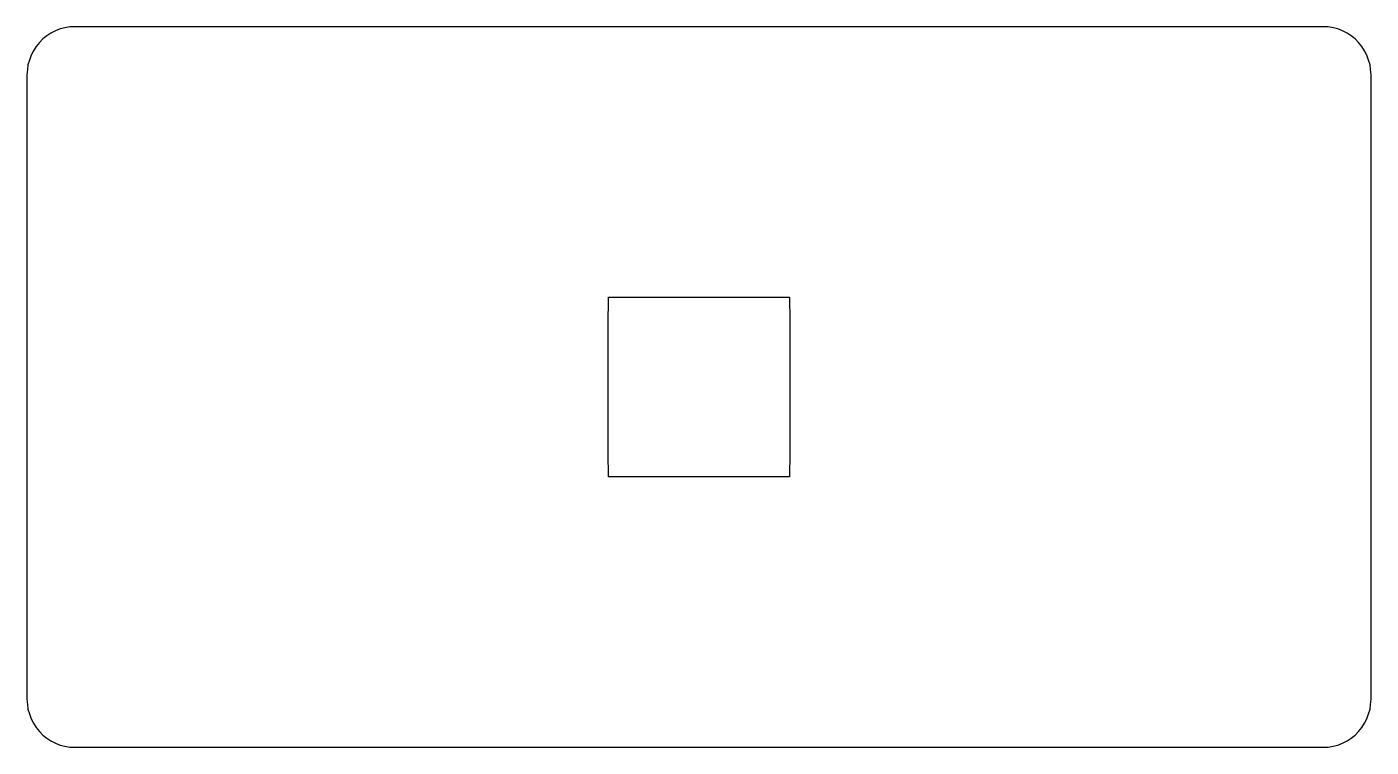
# Model space of a CAD drawing. Header units: metres. Extents: x -33.7 to 33.7, y -18 to 18.
import ezdxf

# ---------------------------------------------------------------- set-up
doc = ezdxf.new("R2010")
doc.units = ezdxf.units.M

msp = doc.modelspace()

# ---------------------------------------------------------------- linework, layer by layer
for p, q in [((-32.651, 17.5657), (-32.8604, 17.4135)), ((-32.4534, 17.7093), (-32.651, 17.5657)), ((-32.2169, 17.8145), (-32.4534, 17.7093)), ((-31.9937, 17.9139), (-32.2169, 17.8145)), ((-31.7547, 17.9647), (-31.9937, 17.9139)), ((-31.5016, 18.0185), (-31.7547, 17.9647)), ((31.5016, 18.0185), (-31.5016, 18.0185)), ((31.7547, 17.9647), (31.5016, 18.0185)), ((31.9937, 17.9139), (31.7547, 17.9647)), ((32.2169, 17.8145), (31.9937, 17.9139)), ((32.4534, 17.7093), (32.2169, 17.8145)), ((32.651, 17.5657), (32.4534, 17.7093)), ((32.8604, 17.4135), (32.651, 17.5657)), ((-33.1971, 17.0396), (-33.3265, 16.8155)), ((-33.0239, 17.2319), (-33.1971, 17.0396)), ((-32.8604, 17.4135), (-33.0239, 17.2319)), ((33.0239, 17.2319), (32.8604, 17.4135)), ((33.1971, 17.0396), (33.0239, 17.2319)), ((33.3265, 16.8155), (33.1971, 17.0396)), ((-33.5286, 16.3578), (-33.6041, 16.1254)), ((-33.4486, 16.6039), (-33.5286, 16.3578)), ((-33.3265, 16.8155), (-33.4486, 16.6039)), ((33.4486, 16.6039), (33.3265, 16.8155)), ((33.5286, 16.3578), (33.4486, 16.6039)), ((33.6041, 16.1254), (33.5286, 16.3578)), ((-33.6297, 15.8824), (-33.6567, 15.625)), ((-33.6567, 15.625), (-33.6567, -15.625)), ((-33.6041, 16.1254), (-33.6297, 15.8824)), ((33.6297, 15.8824), (33.6041, 16.1254)), ((33.6567, 15.625), (33.6297, 15.8824)), ((33.6567, -15.625), (33.6567, 15.625)), ((-4.5437, 3.49278), (-4.53542, 4.07032)), ((-4.53542, 4.07032), (-4.5267, 4.44273)), ((-4.5267, 4.44273), (-4.52607, 4.46996)), ((-4.52607, 4.46996), (-4.52576, 4.47619)), ((-4.52576, 4.47619), (-4.525, 4.49173)), ((-4.525, 4.49173), (4.525, 4.49173)), ((4.525, 4.49173), (4.52576, 4.47619)), ((4.52576, 4.47619), (4.52607, 4.46996)), ((4.52607, 4.46996), (4.53542, 4.07032)), ((4.53542, 4.07032), (4.54057, 3.7105)), ((-4.55, 2.82076), (-4.5437, 3.49278)), ((4.54057, 3.7105), (4.5437, 3.49278)), ((4.5437, 3.49278), (4.55, 2.82076)), ((-4.55, -2.82076), (-4.55, 2.82076)), ((4.55, 2.82076), (4.55, -2.82076)), ((-4.5437, -3.49278), (-4.55, -2.82076)), ((4.55, -2.82076), (4.5437, -3.49278)), ((-4.54057, -3.7105), (-4.5437, -3.49278)), ((-4.53542, -4.07032), (-4.54057, -3.7105)), ((4.54057, -3.7105), (4.53542, -4.07032)), ((4.5437, -3.49278), (4.54057, -3.7105)), ((-4.52607, -4.46996), (-4.53542, -4.07032)), ((-4.52576, -4.47619), (-4.52607, -4.46996)), ((-4.525, -4.49173), (-4.52576, -4.47619)), ((4.525, -4.49173), (-4.525, -4.49173)), ((4.52576, -4.47619), (4.525, -4.49173)), ((4.52607, -4.46996), (4.52576, -4.47619)), ((4.53542, -4.07032), (4.52607, -4.46996)), ((-33.6567, -15.625), (-33.6297, -15.8824)), ((-33.6297, -15.8824), (-33.6041, -16.1254)), ((-33.6041, -16.1254), (-33.5286, -16.3578)), ((33.5286, -16.3578), (33.6041, -16.1254)), ((33.6041, -16.1254), (33.6297, -15.8824)), ((33.6297, -15.8824), (33.6567, -15.625)), ((-33.5286, -16.3578), (-33.4486, -16.6039)), ((-33.4486, -16.6039), (-33.3265, -16.8155)), ((-33.3265, -16.8155), (-33.1971, -17.0396)), ((33.1971, -17.0396), (33.3265, -16.8155)), ((33.3265, -16.8155), (33.4486, -16.6039)), ((33.4486, -16.6039), (33.5286, -16.3578)), ((-33.1971, -17.0396), (-33.0239, -17.2319)), ((-33.0239, -17.2319), (-32.8604, -17.4135)), ((-32.8604, -17.4135), (-32.651, -17.5657)), ((32.651, -17.5657), (32.8604, -17.4135)), ((32.8604, -17.4135), (33.0239, -17.2319)), ((33.0239, -17.2319), (33.1971, -17.0396)), ((-32.651, -17.5657), (-32.4534, -17.7093)), ((-32.4534, -17.7093), (-32.2169, -17.8145)), ((-32.2169, -17.8145), (-31.9937, -17.9139)), ((-31.9937, -17.9139), (-31.7547, -17.9647)), ((-31.7547, -17.9647), (-31.5016, -18.0185)), ((-31.5016, -18.0185), (31.5016, -18.0185)), ((31.5016, -18.0185), (31.7547, -17.9647)), ((31.7547, -17.9647), (31.9937, -17.9139)), ((31.9937, -17.9139), (32.2169, -17.8145)), ((32.2169, -17.8145), (32.4534, -17.7093)), ((32.4534, -17.7093), (32.651, -17.5657))]:
    msp.add_line(p, q)

doc.saveas('drawing.dxf')
